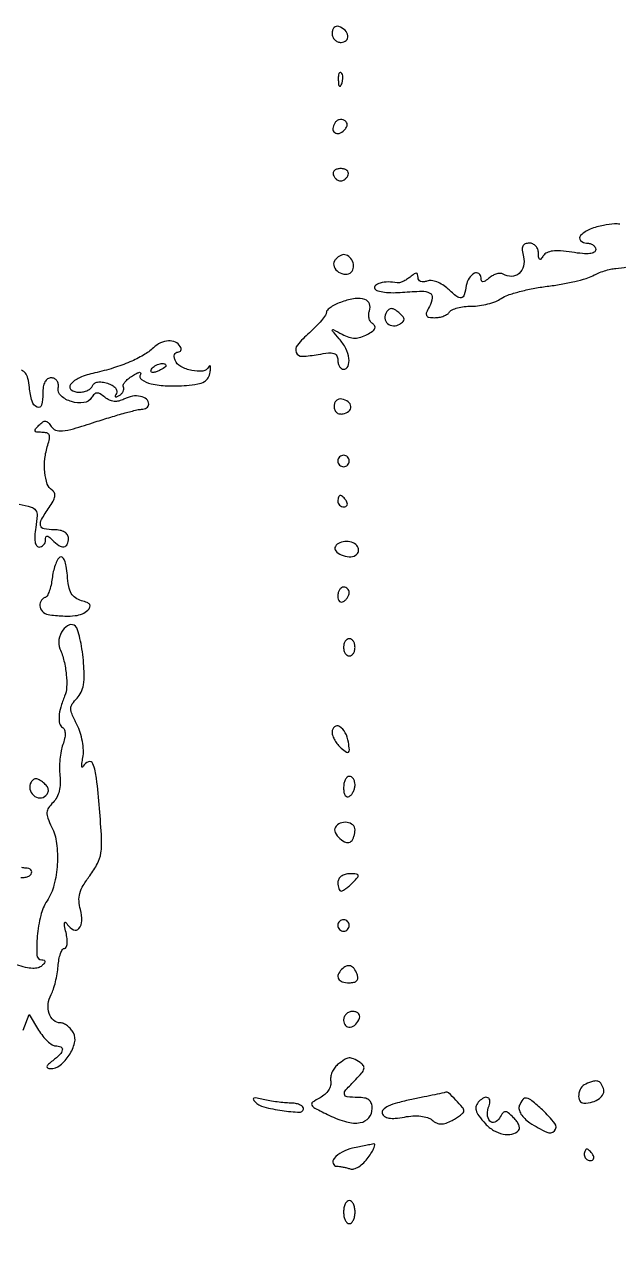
# Model space of a CAD drawing. Extents: x 0 to 4160, y 0 to 3120.
# Drawn here: x 3230.3 to 3334, y 1369 to 1582.1 of the extents above; entities that cross this region are included whole.
import ezdxf

# ---------------------------------------------------------------- set-up
doc = ezdxf.new("R2010")
doc.units = 0

msp = doc.modelspace()

# ---------------------------------------------------------------- linework, layer by layer
for points in [[(4159.499279, 606.274193, 0.000001), (4159.667734, 974.478125, 0.000057), (4159.806661, 1380.08378, 0.000034), (4159.883999, 1862.25), (4160, 3120), (3296.563358, 3120), (2433.126717, 3120)], [(757.647081, 3119.740147, 0.000002), (520.492565, 3119.487217, 0.4139)], [(1964.75, 0.149832, 0.000016), (2717.930904, 0.232101, 0.000028), (3351.473438, 0.357111)], [(3334.211865, 1547.291717, 0.084389), (3333.253791, 1547.350061, 0.013396), (3331.381809, 1547.097043, 0.055655), (3329.00351, 1546.432858, 0.106305), (3327.368582, 1545.325494, 0.39511), (3327.359056, 1544.465533, 0.210349), (3328.416667, 1544, -0.069513), (3329.021812, 1543.91546, -0.085539), (3329.534896, 1543.668706, -0.100038), (3329.877949, 1543.302268, -0.139147), (3330, 1542.872192, -0.276533), (3329.729601, 1542.42067, -0.095627), (3328.973981, 1542.186135, -0.050762), (3327.701251, 1542.174871, -0.016496), (3325.832841, 1542.410739, 0.019661), (3323.876556, 1542.645132, 0.051071), (3322.459555, 1542.613776, 0.076918), (3321.469242, 1542.331458, 0.144539), (3320.848153, 1541.788547, -0.027888), (3320.44411, 1541.223943, -0.36499), (3320.209593, 1541.177875, -0.251025), (3320.05255, 1541.421302, -0.018079), (3320.015313, 1542.25, 0.090568), (3319.887242, 1542.918115, 0.09477), (3319.532028, 1543.485938, 0.098707), (3319.006435, 1543.865972, 0.107729), (3318.391592, 1544, 0.094772), (3317.669784, 1543.861946, 0.20138), (3317.271028, 1543.471083, 0.129589), (3317.171297, 1542.764444, 0.032104), (3317.384477, 1541.604258, -0.121789), (3317.390209, 1539.975578, -0.156868), (3316.612331, 1538.707012, -0.171392), (3315.301686, 1538.198591, -0.147081), (3313.865953, 1538.582846, 0.136298), (3313.394112, 1538.719879, 0.065904), (3312.764742, 1538.644056, 0.057971), (3312.083978, 1538.382104, 0.052444), (3311.456195, 1537.963645, -0.018505), (3310.70483, 1537.385644, -0.155439), (3310.302492, 1537.25663, -0.335817), (3310.074096, 1537.428847, -0.069299), (3310, 1537.960889, 0.249242), (3309.610557, 1538.693609, 0.275856), (3308.817258, 1538.737611, 0.131182), (3307.887543, 1537.882215, 0.10549), (3307.412408, 1536.60416, -0.031636), (3307.063803, 1534.960383, -0.285072), (3306.545584, 1534.484195, -0.217872), (3305.771763, 1534.674626, -0.019925), (3304.230702, 1535.999695, 0.046784), (3303.29805, 1536.718352, 0.0509), (3302.273173, 1537.227805, 0.056924), (3301.305531, 1537.470639, 0.125289), (3300.553475, 1537.382147, -0.066196), (3299.94447, 1537.236846, -0.122891), (3299.444673, 1537.308578, -0.160329), (3299.121284, 1537.583771, -0.13781), (3299, 1538.015456, 0.066877), (3298.927836, 1538.55257, 0.323688), (3298.701765, 1538.734488, 0.166116), (3298.309751, 1538.62273, 0.021448), (3297.60526, 1538.087358, -0.033303), (3297.008432, 1537.655718, -0.034976), (3296.368992, 1537.314944, -0.03734), (3295.779467, 1537.103038, -0.112476), (3295.35526, 1537.083334, 0.045236), (3293.767347, 1537.222129, 0.065554), (3292.374067, 1537.034098, 0.115409), (3291.563804, 1536.596834, 0.364944), (3291.480518, 1536.031523, 0.194472), (3291.963653, 1535.676983, 0.030966), (3293.140069, 1535.45438, 0.030415), (3294.63336, 1535.35825, 0.022415), (3296.289535, 1535.426769, -0.014566), (3299.64205, 1535.618208, -0.129879), (3301.067492, 1535.283847, -0.321697), (3301.480171, 1534.450068, -0.082313), (3300.967521, 1532.939312, 0.027147), (3300.477557, 1531.890729, 0.211433), (3300.495414, 1531.364037, 0.24822), (3300.889089, 1531.074844, 0.036757), (3301.905799, 1531, 0.046088), (3302.707574, 1531.074062, 0.045957), (3303.483015, 1531.29375, 0.049955), (3304.121718, 1531.616383, 0.112887), (3304.5, 1532, -0.154156), (3304.948113, 1532.386194, -0.037626), (3305.881914, 1532.70625, -0.035023), (3307.059092, 1532.926502, -0.028744), (3308.336511, 1533, 0.036299), (3309.713368, 1533.10009, 0.028004), (3311.188984, 1533.400942, 0.028691), (3312.541992, 1533.841048, 0.058432), (3313.527494, 1534.364911, -0.069759), (3314.670081, 1534.9396, -0.017261), (3316.683076, 1535.545155, -0.017322), (3319.058302, 1536.083919, -0.01658), (3321.5, 1536.466082, 0.012936), (3323.943734, 1536.830343, 0.013593), (3326.325, 1537.315591, 0.013338), (3328.352339, 1537.843819, 0.057465), (3329.5, 1538.324131, -0.030357), (3330.411567, 1538.765, -0.020346), (3331.5, 1539.161188, -0.020521), (3332.589822, 1539.459719, -0.037576), (3333.5, 1539.59841, 0.044841), (3337.420825, 1540.254184, 0.005312)], [(3229.42146, 1498.448756, -0.022114), (3231.477064, 1497.968174, -0.171657), (3232.270459, 1497.409053, -0.173471), (3232.531379, 1496.478549, -0.022688), (3232.290618, 1494.403443, 0.022877), (3232.121236, 1492.938708, 0.05951), (3232.173667, 1491.880313, 0.105014), (3232.42938, 1491.235674, 0.251058), (3232.869158, 1491, 0.10527), (3233.300635, 1491.091861, 0.099205), (3233.667815, 1491.3525, 0.096361), (3233.913925, 1491.741924, 0.093137), (3234, 1492.2, -0.051663), (3234.056215, 1492.742599, -0.354955), (3234.25, 1492.9, -0.180052), (3234.578624, 1492.777696, -0.018208), (3235.2, 1492.2, 0.049176), (3236.323736, 1491.277957, 0.175672), (3237.212452, 1491.059476, 0.270106), (3237.789375, 1491.483981, 0.102562), (3238, 1492.5, 0.140575), (3237.822179, 1493.11998, 0.118484), (3237.333333, 1493.6, 0.088208), (3236.543379, 1493.90137, 0.04716), (3235.5, 1494, -0.046677), (3233.745263, 1494.164171, -0.299695), (3233.135536, 1494.754138, -0.189036), (3233.298255, 1495.80135, -0.020803), (3234.63293, 1497.886322, 0.026772), (3235.330126, 1499.004617, 0.084895), (3235.618655, 1499.834597, 0.14621), (3235.540992, 1500.451753, 0.151564), (3235.137783, 1500.914846, -0.176831), (3234.296001, 1501.983541, -0.055686), (3233.873545, 1504.006429, -0.050737), (3233.889865, 1506.41898, -0.052506), (3234.394183, 1508.75, 0.030813), (3234.693629, 1509.892295, 0.156994), (3234.618122, 1510.536492, 0.222475), (3234.205565, 1510.88742, 0.066857), (3233.367388, 1511, -0.025513), (3232.483228, 1511.045144, -0.273592), (3232.205857, 1511.25, -0.277267), (3232.253802, 1511.589222, -0.026017), (3232.841641, 1512.241641, -0.042208), (3233.513869, 1512.809038, -0.179852), (3234.01314, 1512.942265, -0.18669), (3234.466454, 1512.715259, -0.04599), (3234.97656, 1512.037927, 0.168467), (3235.765624, 1511.395364, 0.112863), (3236.931057, 1511.249102, 0.046721), (3238.8767, 1511.62995, 0.006999), (3242.684919, 1512.810774, -0.005163), (3245.38631, 1513.659286, -0.006822), (3247.865257, 1514.373122, -0.005055), (3249.94939, 1514.920012, -0.064615), (3250.75, 1515.014487, 0.071779), (3251.227685, 1515.077776, 0.087758), (3251.632812, 1515.273526, 0.101689), (3251.903526, 1515.56826, 0.135893), (3252, 1515.916667, 0.216162), (3251.610823, 1516.774801, 0.130301), (3250.591742, 1517.279839, 0.095184), (3249.160661, 1517.295824, 0.074384), (3247.686078, 1516.795479, -0.059438), (3246.79279, 1516.462419, -0.083771), (3245.946694, 1516.402249, -0.085325), (3245.139222, 1516.622592, -0.064111), (3244.359862, 1517.116304, 0.03255), (3243.543913, 1517.70829, 0.148805), (3242.985395, 1517.861139, 0.190247), (3242.516547, 1517.660523, 0.059296), (3242.031118, 1517.050351, -0.226297), (3240.673985, 1516.176397, -0.104308), (3238.529176, 1516.350155, -0.10998), (3236.713035, 1517.360742, -0.25782), (3236.212689, 1518.778417, 0.080141), (3236.216367, 1519.456527, 0.115296), (3235.992284, 1520.010955, 0.127918), (3235.567563, 1520.370633, 0.112524), (3235, 1520.5, 0.145245), (3234.362035, 1520.310683, 0.127672), (3233.892344, 1519.796163, 0.087123), (3233.614705, 1518.935667, 0.038254), (3233.540468, 1517.736511, -0.067189), (3233.301896, 1515.750146, -0.468016), (3232.530223, 1515.38533, -0.217901), (3231.646436, 1516.418031, -0.04511), (3231.186642, 1518.827012, 0.03069), (3230.93058, 1520.415739, 0.109525), (3230.495223, 1521.342076, 0.151209), (3229.798175, 1521.832509, 0.078406)], [(3230.092244, 1406.74262), (3231.134986, 1409.48524), (3232.79911, 1406.74262, 0.031235), (3233.5294, 1405.692888, 0.037159), (3234.346985, 1404.805645, 0.040423), (3235.131852, 1404.182362, 0.148668), (3235.731617, 1404, -0.106008), (3236.656699, 1403.801639, -0.345588), (3236.928652, 1403.282898, -0.154218), (3236.495826, 1402.468769, -0.031717), (3235.25, 1401.392046, 0.019753), (3234.498139, 1400.773017, 0.138255), (3234.245138, 1400.376314, 0.385671), (3234.360813, 1400.132653, 0.09217), (3234.839707, 1400.031803, 0.177165), (3236.529869, 1400.604984, 0.079539), (3238.123995, 1402.370578, 0.080336), (3239.074189, 1404.525266, 0.188798), (3238.870286, 1406.242372, 0.054712), (3238.409669, 1406.914627, 0.05203), (3237.807088, 1407.483697, 0.056136), (3237.160459, 1407.871906, 0.107544), (3236.571805, 1408, -0.187619), (3235.40421, 1408.454112, -0.130312), (3234.632315, 1409.658958, -0.105925), (3234.467017, 1411.313833, -0.095259), (3234.979224, 1412.961179, 0.04404), (3235.369376, 1413.875365, 0.018684), (3235.735374, 1415.157871, 0.018315), (3236.026358, 1416.564419, 0.022835), (3236.188345, 1417.888737, -0.027022), (3236.344279, 1419.080707, -0.041288), (3236.618888, 1420.086066, -0.049126), (3236.959811, 1420.796646, -0.262085), (3237.321116, 1421, 0.30541), (3237.617841, 1421.199891, 0.073128), (3237.766061, 1421.807812, 0.050969), (3237.758338, 1422.695772, 0.029431), (3237.578031, 1423.75, -0.010267), (3237.326342, 1424.94429, -0.097395), (3237.329985, 1425.464262, -0.576984), (3237.507259, 1425.523592, -0.064889), (3237.85782, 1425.121885, 0.142266), (3238.901238, 1424.242592, 0.333762), (3239.837995, 1424.458635, 0.174617), (3240.329991, 1425.789452, 0.068842), (3240.074841, 1427.754778, -0.055213), (3239.838344, 1429.255945, -0.079503), (3239.989362, 1430.589934, -0.066401), (3240.582425, 1431.977136, -0.027613), (3241.721164, 1433.67117, 0.041237), (3243.059475, 1435.784087, 0.084831), (3243.660358, 1437.641178, 0.049341), (3243.774528, 1440.172588, 0.006858), (3243.421043, 1445.42117, 0.009431), (3242.89636, 1450.659799, 0.062945), (3242.263413, 1453.197739, 0.405293), (3241.473931, 1453.560332, 0.200282), (3240.577351, 1452.75, -0.196373), (3240.421682, 1452.607163, -0.509309), (3240.316012, 1452.677535, -0.047013), (3240.347125, 1453.266181, -0.010518), (3240.515236, 1454.258629, 0.057911), (3240.609735, 1455.548375, 0.033682), (3240.439289, 1457.093138, 0.032884), (3240.049999, 1458.663661, 0.042157), (3239.479944, 1460.038784, -0.016515), (3238.623525, 1461.838176, -0.103733), (3238.418059, 1462.829009, -0.149922), (3238.669207, 1463.641237, -0.047007), (3239.490317, 1464.633174, 0.088984), (3240.203146, 1465.657657, 0.066247), (3240.608527, 1466.977034, 0.046803), (3240.737265, 1468.755551, 0.017838), (3240.595679, 1471.23893, 0.014923), (3240.350314, 1473.232419, 0.018758), (3239.99923, 1475.059686, 0.017148), (3239.601219, 1476.546115, 0.122985), (3239.221707, 1477.178293, 0.296894), (3238.152596, 1477.404142, 0.150587), (3237.026978, 1476.516115, 0.106708), (3236.343415, 1474.85932, 0.145548), (3236.520353, 1473.262735, -0.04157), (3237.219676, 1471.126351, -0.033822), (3237.616866, 1468.750364, -0.034825), (3237.679444, 1466.547234, -0.089811), (3237.332857, 1465, 0.028829), (3236.643684, 1463.063235, 0.054857), (3236.356732, 1461.436661, 0.076668), (3236.464306, 1460.217715, 0.196513), (3236.975754, 1459.514985, -0.170157), (3237.302824, 1459.110638, -0.081983), (3237.423305, 1458.44647, -0.060627), (3237.331357, 1457.576116, -0.034254), (3237.022605, 1456.559454, 0.044322), (3236.704603, 1455.431242, 0.023097), (3236.500557, 1453.982947, 0.022779), (3236.427344, 1452.466173, 0.032153), (3236.51062, 1451.116089, -0.042907), (3236.56623, 1449.730977, -0.051366), (3236.373459, 1448.440447, -0.056396), (3235.949115, 1447.325243, -0.077438), (3235.317175, 1446.460032, 0.048671), (3234.529963, 1445.50259, 0.133613), (3234.252812, 1444.680641, 0.105649), (3234.400073, 1443.712527, 0.024305), (3235.062465, 1442.188799, -0.083555), (3235.926902, 1439.312522, -0.046842), (3236.042612, 1435.653708, -0.046822), (3235.47486, 1432.033858, -0.082911), (3234.260778, 1429.275245, 0.08481), (3233.149793, 1426.72484, 0.038122), (3232.546354, 1423.109824, 0.034978), (3232.482896, 1419.81651, 0.399452), (3233.341855, 1419, -0.077402), (3233.745738, 1418.9371, -0.314108), (3233.888891, 1418.75, -0.178218), (3233.792008, 1418.445796, -0.031096), (3233.386875, 1417.986875, -0.136218), (3232.726384, 1417.6134, -0.070459), (3231.775662, 1417.514962, -0.050409), (3230.524082, 1417.6891, -0.02295), (3228.936875, 1418.15389, -0.031032)], [(3229.696361, 1433.371574, 0.06322), (3230.45784, 1433.402963, 0.072852), (3231.086637, 1433.606409, 0.140631), (3231.47486, 1433.959323, 0.135388), (3231.59041, 1434.354554, 0.190692), (3231.461921, 1434.694301, 0.141385), (3231.089211, 1434.923564, 0.067743), (3230.527632, 1435, -0.085485), (3229.876624, 1435.112122, -0.066241)]]:
    msp.add_lwpolyline(points, format="xyb")
for points in [[(3284, 1580.583333, 0.099038), (3284.120875, 1579.979073, 0.097945), (3284.465104, 1579.465104, 0.097945), (3284.979073, 1579.120875, 0.099038), (3285.583333, 1579, 0.190724), (3286.459866, 1579.346973, 0.244413), (3286.742973, 1580.153639, 0.165501), (3286.250696, 1581.122932, 0.113253), (3285.1875, 1581.770833, 0.134046), (3284.735738, 1581.795817, 0.144529), (3284.348828, 1581.585286, 0.119977), (3284.089234, 1581.158616, 0.077096)], [(3285.078947, 1572.416667, 0.018894), (3285.137993, 1571.670344, 0.168741), (3285.279315, 1571.37858, 0.470617), (3285.461564, 1571.395823, 0.054073), (3285.683114, 1571.8125, 0.051402), (3285.839148, 1572.359369, 0.05415), (3285.876576, 1572.916927, 0.060344), (3285.797407, 1573.402231, 0.126455), (3285.604167, 1573.729167, 0.296942), (3285.385309, 1573.77538, 0.208169), (3285.200665, 1573.592839, 0.077125), (3285.089945, 1573.112848, 0.028489)], [(3284.468963, 1564.949781, 0.116221), (3284.141241, 1563.967994, 0.258096), (3284.448742, 1563.268926, 0.251496), (3285.214666, 1563.146534, 0.113251), (3286.103799, 1563.703799, 0.053431), (3286.515485, 1564.214314, 0.136091), (3286.655459, 1564.664644, 0.169261), (3286.531428, 1565.059296, 0.094625), (3286.156231, 1565.403444, 0.105525), (3285.716563, 1565.560607, 0.099247), (3285.240657, 1565.529717, 0.096292), (3284.801911, 1565.315254, 0.09291)], [(3284.191667, 1555.925, 0.073624), (3284.399741, 1555.514089, 0.066918), (3284.723802, 1555.165781, 0.070382), (3285.110048, 1554.930417, 0.102038), (3285.5, 1554.85, 0.102038), (3285.889952, 1554.930417, 0.070382), (3286.276198, 1555.165781, 0.066918), (3286.600259, 1555.514089, 0.073624), (3286.808333, 1555.925, 0.159683), (3286.810399, 1556.333474, 0.143818), (3286.571823, 1556.684219, 0.107546), (3286.111023, 1556.920344, 0.064908), (3285.5, 1557, 0.064908), (3284.888977, 1556.920344, 0.107546), (3284.428177, 1556.684219, 0.143818), (3284.189601, 1556.333474, 0.159683)], [(3284.430902, 1540.888197, 0.242435), (3284.352807, 1539.887512, 0.148231), (3285.125943, 1538.954807, 0.136073), (3286.341245, 1538.560325, 0.210212), (3287.354508, 1538.954508, 0.179592), (3287.740171, 1539.795421, 0.123902), (3287.559128, 1540.837974, 0.121276), (3286.900624, 1541.686693, 0.168972), (3286, 1542, 0.102698), (3285.612255, 1541.91951, 0.051819), (3285.175266, 1541.673408, 0.048363), (3284.759144, 1541.313489, 0.051914)], [(3285.75, 1533.769359, 0.027737), (3284.696947, 1533.344437, 0.038003), (3283.807813, 1532.841286, 0.04219), (3283.176694, 1532.335856, 0.205629), (3283, 1531.924381, -0.156434), (3282.840493, 1531.427037, -0.018836), (3282.126923, 1530.504518, -0.020939), (3281.166071, 1529.447792, -0.015798), (3280.027822, 1528.367206, 0.034035), (3277.934842, 1526.229942, 0.280922), (3277.728315, 1524.943308, 0.31304), (3278.759983, 1524.274042, 0.038561), (3281.577981, 1524.580607, -0.017502), (3283.361464, 1524.850967, -0.098182), (3284.318662, 1524.773947, -0.206747), (3284.814693, 1524.369718, -0.120395), (3285, 1523.611291, 0.06017), (3285.07442, 1522.995109, 0.078927), (3285.29375, 1522.473317, 0.097075), (3285.618589, 1522.123917, 0.158371), (3286, 1522, 0.307383), (3286.782076, 1522.530961, 0.130247), (3286.939951, 1523.852537, 0.081187), (3286.381614, 1525.643793, 0.065363), (3285.25, 1527.316769, -0.002096), (3284.05918, 1528.671585, -0.331143), (3284.044461, 1528.861583, -0.388555), (3284.212911, 1528.907723, -0.002351), (3285.75, 1528.110325, 0.041237), (3286.944126, 1527.604295, 0.077587), (3287.975048, 1527.434184, 0.079648), (3288.990573, 1527.587968, 0.045568), (3290.1351, 1528.072303, 0.030464), (3291.033787, 1528.626149, 0.120488), (3291.457674, 1529.111638, 0.240034), (3291.460611, 1529.544477, 0.1391), (3291.10123, 1529.937436, -0.110562), (3290.699518, 1530.32994, -0.081907), (3290.449352, 1530.900347, -0.076721), (3290.385567, 1531.557758, -0.077652), (3290.523601, 1532.200907, 0.185301), (3290.523556, 1533.410337, 0.22542), (3289.711571, 1534.183458, 0.117083), (3288.036588, 1534.325081, 0.04486)], [(3293.47616, 1531.961426, 0.161596), (3293.222508, 1530.893282, 0.190841), (3293.684788, 1529.970503, 0.178498), (3294.685679, 1529.575421, 0.145068), (3295.805694, 1529.879912, 0.056503), (3296.390774, 1530.340083, 0.222471), (3296.545505, 1530.75923, 0.168998), (3296.336713, 1531.228024, 0.031068), (3295.636362, 1531.88683, 0.037278), (3294.902584, 1532.408692, 0.127983), (3294.346715, 1532.574026, 0.177312), (3293.888969, 1532.424132, 0.087671)], [(3252.821429, 1525.75, -0.05824), (3251.115301, 1524.476319, -0.030126), (3248.732873, 1523.281981, -0.026712), (3245.843237, 1522.223742, -0.020214), (3242.575948, 1521.364301, 0.046245), (3239.937857, 1520.521518, 0.1219), (3238.362676, 1519.338298, 0.429927), (3238.478142, 1518.442037, 0.158969), (3239.833333, 1518, 0.052912), (3240.626317, 1518.084152, 0.058353), (3241.356743, 1518.332729, 0.066297), (3241.919569, 1518.699065, 0.135736), (3242.210899, 1519.132696, -0.167055), (3242.524734, 1519.543133, -0.106312), (3243.08971, 1519.765597, -0.0762), (3243.871571, 1519.774338, -0.041625), (3244.808753, 1519.5607, -0.050511), (3245.620339, 1519.209629, -0.086906), (3246.190254, 1518.746324, -0.126064), (3246.441065, 1518.245189, -0.194085), (3246.360012, 1517.773495, 0.036945), (3246.14702, 1517.364093, 0.352547), (3246.196385, 1517.187119, 0.271707), (3246.407195, 1517.168035, 0.028321), (3246.861803, 1517.41459, 0.060526), (3247.275913, 1517.7457, 0.079207), (3247.556029, 1518.140295, 0.09724), (3247.663189, 1518.534575, 0.157554), (3247.580995, 1518.868947, -0.243541), (3247.552818, 1519.24, -0.06711), (3247.861271, 1519.75927, -0.051752), (3248.420881, 1520.332431, -0.033938), (3249.169326, 1520.873673, -0.0202), (3249.916905, 1521.299579, -0.078752), (3250.42042, 1521.466595, -0.370626), (3250.594701, 1521.360517, -0.220406), (3250.563745, 1521.103141, 0.407056), (3250.767418, 1520.190514, 0.085927), (3252.423381, 1519.477384, 0.050266), (3255.206336, 1519.100064, 0.029046), (3258.587006, 1519.180413, 0.023127), (3260.543725, 1519.432418, 0.08437), (3261.718593, 1519.851545, 0.133741), (3262.393388, 1520.514986, 0.102409), (3262.724049, 1521.5, 0.015498), (3262.787571, 1522.213675, 0.089584), (3262.742088, 1522.588006, 0.542712), (3262.618925, 1522.622987, 0.104161), (3262.447479, 1522.395341, -0.26293), (3261.455005, 1521.688822, -0.077194), (3259.516845, 1521.785135, -0.072491), (3257.580628, 1522.488542, -0.179696), (3256.598567, 1523.603734, -0.064818), (3256.469559, 1524.137954, -0.112009), (3256.522027, 1524.589847, -0.151894), (3256.743419, 1524.887099, -0.158598), (3257.090402, 1525, 0.113538), (3257.43288, 1525.078784, 0.184509), (3257.63462, 1525.29375, 0.157566), (3257.659353, 1525.617748, 0.079467), (3257.5, 1526, 0.152638), (3256.652627, 1526.734676, 0.116708), (3255.438623, 1526.954309, 0.097887), (3254.073657, 1526.607905, 0.078647)], [(3255, 1522.606989, -0.2252), (3254.911231, 1522.419896, -0.029412), (3254.544118, 1522.154486, -0.029555), (3254.042538, 1521.875192, -0.020646), (3253.448062, 1521.618443, -0.036408), (3252.868281, 1521.443138, -0.155351), (3252.512472, 1521.474315, -0.32948), (3252.393111, 1521.674071, -0.1144), (3252.507079, 1522.011454, -0.115814), (3253.098109, 1522.603931, -0.080554), (3253.973761, 1522.969265, -0.115534), (3254.708846, 1522.972535, -0.349578)], [(3284.333333, 1515.5, 0.098081), (3284.451542, 1514.903192, 0.125861), (3284.7853, 1514.456302, 0.124194), (3285.296525, 1514.220736, 0.094005), (3285.916667, 1514.222468, 0.125055), (3286.924044, 1514.69558, 0.244588), (3287.262742, 1515.489698, 0.217734), (3286.814515, 1516.299772, 0.107802), (3285.719488, 1516.791227, 0.115495), (3285.191278, 1516.779137, 0.124919), (3284.740516, 1516.53206, 0.115898), (3284.438995, 1516.0818, 0.090069)], [(3285, 1506, 0.099038), (3285.076342, 1505.618362, 0.097945), (3285.29375, 1505.29375, 0.097945), (3285.618362, 1505.076342, 0.099038), (3286, 1505, 0.099038), (3286.381638, 1505.076342, 0.097945), (3286.70625, 1505.29375, 0.097945), (3286.923658, 1505.618362, 0.099038), (3287, 1506, 0.099038), (3286.923658, 1506.381638, 0.097945), (3286.70625, 1506.70625, 0.097945), (3286.381638, 1506.923658, 0.099038), (3286, 1507, 0.099038), (3285.618362, 1506.923658, 0.097945), (3285.29375, 1506.70625, 0.097945), (3285.076342, 1506.381638, 0.099038)], [(3285, 1499, 0.105053), (3285.081062, 1498.618444, 0.099167), (3285.311086, 1498.29375, 0.09642), (3285.654762, 1498.076123, 0.093332), (3286.059017, 1498, 0.108972), (3286.413961, 1498.078288, 0.182303), (3286.6254, 1498.29375, 0.161196), (3286.656512, 1498.6179, 0.082592), (3286.5, 1499, 0.029505), (3286.231006, 1499.382774, 0.035638), (3285.933975, 1499.70625, 0.038439), (3285.65171, 1499.934461, 0.151918), (3285.440983, 1500, 0.210953), (3285.272352, 1499.92554, 0.081139), (3285.129539, 1499.70625, 0.061769), (3285.032345, 1499.382849, 0.042167)], [(3284.564761, 1491.104785, 0.329306), (3284.628654, 1490.33365, 0.11095), (3285.595741, 1489.627213, 0.085603), (3286.985601, 1489.288411, 0.156737), (3288.106554, 1489.565854, 0.099571), (3288.416037, 1489.855362, 0.098068), (3288.591588, 1490.243523, 0.097818), (3288.606186, 1490.67014, 0.098508), (3288.457295, 1491.069098, 0.156383), (3287.685172, 1491.7287, 0.097191), (3286.507932, 1491.970945, 0.097768), (3285.33251, 1491.750066, 0.160496)], [(3236.496383, 1489.221169, 0.118556), (3236.086629, 1488.746092, 0.032245), (3235.687387, 1487.830593, 0.030722), (3235.35612, 1486.701308, 0.027684), (3235.151689, 1485.5, -0.02657), (3234.954752, 1484.326951, -0.034604), (3234.644869, 1483.283333, -0.037046), (3234.277168, 1482.485536, -0.179921), (3233.905306, 1482.166667, 0.187066), (3233.15208, 1481.502492, 0.190145), (3233.049975, 1480.509662, 0.16039), (3233.669263, 1479.587518, 0.140653), (3234.75, 1479.153524, 0.014183), (3237.370171, 1478.959213, 0.042504), (3239.162771, 1479.029695, 0.064438), (3240.439579, 1479.35974, 0.10128), (3241.381834, 1479.981834, 0.091106), (3241.748093, 1480.512979, 0.257337), (3241.712521, 1480.94704, 0.152016), (3241.263574, 1481.31274, 0.031526), (3240.285223, 1481.635664, -0.084676), (3239.211083, 1482.121448, -0.11731), (3238.498232, 1482.896581, -0.082473), (3238.056221, 1484.124828, -0.025714), (3237.802469, 1486.074079, 0.021227), (3237.614085, 1487.630096, 0.057677), (3237.309631, 1488.696262, 0.125542), (3236.925032, 1489.209425, 0.337209)], [(3285, 1482.440983, 0.066118), (3285.073267, 1481.889346, 0.138808), (3285.29375, 1481.521475, 0.191142), (3285.620352, 1481.392057, 0.139169), (3286, 1481.5, 0.06081), (3286.382515, 1481.806203, 0.051032), (3286.70625, 1482.2129, 0.053229), (3286.926698, 1482.653442, 0.089642), (3287, 1483.059017, 0.105429), (3286.923444, 1483.418051, 0.099231), (3286.70625, 1483.723586, 0.096318), (3286.381732, 1483.928382, 0.092995), (3286, 1484, 0.153634), (3285.618621, 1483.879982, 0.097988), (3285.29375, 1483.542039, 0.080552), (3285.074545, 1483.037096, 0.062283)], [(3286, 1473.5, 0.064853), (3286.074694, 1472.926543, 0.082425), (3286.29375, 1472.440625, 0.098894), (3286.618646, 1472.115568, 0.148195), (3287, 1472, 0.148195), (3287.381354, 1472.115568, 0.098894), (3287.70625, 1472.440625, 0.082425), (3287.925306, 1472.926543, 0.064853), (3288, 1473.5, 0.064853), (3287.925306, 1474.073457, 0.082425), (3287.70625, 1474.559375, 0.098894), (3287.381354, 1474.884432, 0.148195), (3287, 1475, 0.148195), (3286.618646, 1474.884432, 0.098894), (3286.29375, 1474.559375, 0.082425), (3286.074694, 1474.073457, 0.064853)], [(3284, 1458.705778, 0.086813), (3284.114649, 1458.050434, 0.043511), (3284.468837, 1457.284925, 0.041456), (3284.985352, 1456.535072, 0.048043), (3285.596042, 1455.920292, 0.01916), (3286.509203, 1455.21973, 0.340958), (3286.856887, 1455.234029, 0.246825), (3287.010268, 1455.608742, 0.012325), (3286.846042, 1456.96952, 0.08689), (3286.304471, 1458.614233, 0.13368), (3285.281204, 1459.69684, 0.324149), (3284.426065, 1459.629023, 0.219615)], [(3231.47616, 1449.961426, 0.188412), (3231.26119, 1448.787515, 0.162562), (3231.880583, 1447.689607, 0.175071), (3232.994999, 1447.233843, 0.209743), (3234.042382, 1447.642382, 0.089272), (3234.41875, 1448.183961, 0.153701), (3234.486198, 1448.724047, 0.125124), (3234.229301, 1449.284595, 0.049888), (3233.631409, 1449.89094, 0.037369), (3232.899749, 1450.411096, 0.128354), (3232.3455, 1450.575288, 0.177337), (3231.888736, 1450.424766, 0.087186)], [(3286, 1448.940983, 0.047867), (3286.071541, 1448.195401, 0.104212), (3286.29375, 1447.66835, 0.181468), (3286.621877, 1447.441401, 0.202618), (3287, 1447.5, 0.08825), (3287.382836, 1447.842344, 0.053305), (3287.70625, 1448.359775, 0.051278), (3287.925833, 1448.961978, 0.061875), (3288, 1449.559017, 0.067639), (3287.925146, 1450.109818, 0.08433), (3287.70625, 1450.576711, 0.09965), (3287.38134, 1450.888931, 0.142666), (3287, 1451, 0.195654), (3286.618015, 1450.844577, 0.086673), (3286.29375, 1450.395164, 0.066561), (3286.073608, 1449.729059, 0.0466)], [(3284.570027, 1442.113307, 0.262915), (3284.534193, 1441.203836, 0.093927), (3285.361689, 1440.142269, 0.097507), (3286.49822, 1439.480966, 0.287006), (3287.342009, 1439.675343, 0.078717), (3287.594469, 1440.022847, 0.038029), (3287.806715, 1440.531715, 0.036499), (3287.951488, 1441.107894, 0.043328), (3288, 1441.666667, 0.219347), (3287.606629, 1442.520209, 0.145412), (3286.604554, 1442.965652, 0.126874), (3285.41368, 1442.818538, 0.16187)], [(3285, 1432.5, 0.036265), (3285.041722, 1431.925524, 0.0548), (3285.167857, 1431.440625, 0.071771), (3285.352429, 1431.108534, 0.234203), (3285.571429, 1431, 0.136573), (3285.879742, 1431.085815, 0.020956), (3286.415625, 1431.440625, 0.0221), (3287.026667, 1431.925657, 0.017569), (3287.642857, 1432.5, 0.014708), (3288.481543, 1433.389535, 0.279599), (3288.547619, 1433.75, 0.293958), (3288.259279, 1433.962452, 0.015801), (3287.071429, 1434, 0.067581), (3286.263218, 1433.89026, 0.089445), (3285.595238, 1433.568966, 0.105152), (3285.156766, 1433.083441, 0.132005)], [(3285, 1425, 0.099038), (3285.076342, 1424.618362, 0.097945), (3285.29375, 1424.29375, 0.097945), (3285.618362, 1424.076342, 0.099038), (3286, 1424, 0.099038), (3286.381638, 1424.076342, 0.097945), (3286.70625, 1424.29375, 0.097945), (3286.923658, 1424.618362, 0.099038), (3287, 1425, 0.099038), (3286.923658, 1425.381638, 0.097945), (3286.70625, 1425.70625, 0.097945), (3286.381638, 1425.923658, 0.099038), (3286, 1426, 0.099038), (3285.618362, 1425.923658, 0.097945), (3285.29375, 1425.70625, 0.097945), (3285.076342, 1425.381638, 0.099038)], [(3285.666667, 1417.333333, 0.094758), (3285.069201, 1416.453325, 0.233205), (3285.107768, 1415.693686, 0.197246), (3285.763612, 1415.171571, 0.070834), (3286.968615, 1415, 0.051069), (3287.816231, 1415.0868, 0.155809), (3288.31408, 1415.367392, 0.195231), (3288.492319, 1415.836898, 0.086117), (3288.361626, 1416.5, 0.066516), (3287.838095, 1417.460041, 0.161077), (3287.188279, 1417.923268, 0.183515), (3286.451192, 1417.876697, 0.09007)], [(3286, 1408.416667, 0.190724), (3286.346973, 1407.540134, 0.244413), (3287.153639, 1407.257027, 0.165501), (3288.122932, 1407.749304, 0.113253), (3288.770833, 1408.8125, 0.134046), (3288.795817, 1409.264262, 0.144529), (3288.585286, 1409.651172, 0.119977), (3288.158616, 1409.910766, 0.077096), (3287.583333, 1410, 0.099038), (3286.979073, 1409.879125, 0.097945), (3286.465104, 1409.534896, 0.097945), (3286.120875, 1409.020927, 0.099038)], [(3284.963601, 1400.718197, 0.070327), (3284.40185, 1400.12714, 0.057652), (3283.980371, 1399.363603, 0.059396), (3283.755093, 1398.551367, 0.089018), (3283.773932, 1397.817472, -0.12016), (3283.747064, 1397.070269, -0.076395), (3283.3843, 1396.274259, -0.067281), (3282.73973, 1395.53108, -0.057709), (3281.888503, 1394.940329, 0.027986), (3280.591384, 1394.149773, 0.380817), (3280.470255, 1393.654291, 0.152833), (3281.003655, 1393.127126, 0.005872), (3283.520064, 1391.866373, 0.045827), (3286.524486, 1390.731639, 0.107598), (3288.907154, 1390.600066, 0.179165), (3290.405816, 1391.445796, 0.177442), (3291, 1393.067388, 0.08185), (3290.853059, 1393.958994, 0.147567), (3290.426604, 1394.556739, 0.120116), (3289.66788, 1394.894656, 0.045009), (3288.5, 1395, -0.025062), (3286.604749, 1395.095059, -0.350554), (3286.148791, 1395.541244, -0.217663), (3286.389322, 1396.30063, -0.012503), (3288.118034, 1398.118034, 0.020031), (3289.173606, 1399.261751, 0.115281), (3289.548397, 1399.989217, 0.219951), (3289.44028, 1400.56119, 0.09687), (3288.868034, 1401.102721, 0.02993), (3287.705047, 1401.745404, 0.136634), (3286.951433, 1401.87742, 0.121913), (3286.192172, 1401.608161, 0.021745)], [(3328.25, 1397.337719, 0.162326), (3327.421238, 1396.632017, 0.111585), (3327.028277, 1395.451482, 0.145277), (3327.225866, 1394.421062, 0.280208), (3327.918213, 1394, 0.067158), (3329.430217, 1394.204007, 0.095227), (3330.644481, 1394.802758, 0.129749), (3331.311147, 1395.653377, 0.195718), (3331.329869, 1396.582759, 0.055684), (3330.874142, 1397.463153, 0.187527), (3330.352504, 1397.828618, 0.133335), (3329.599358, 1397.809997, 0.02343)], [(3270.5, 1394.266281, 0.133961), (3272.097193, 1393.347633, 0.028753), (3275.258927, 1392.712863, 0.024776), (3278.341569, 1392.43125, 0.426439), (3279, 1393.062871, 0.21922), (3278.834342, 1393.422549, 0.077093), (3278.339063, 1393.728729, 0.058785), (3277.611526, 1393.939809, 0.039739), (3276.75, 1394.013655, -0.020726), (3275.708741, 1394.063168, -0.011038), (3274.426562, 1394.206125, -0.010969), (3273.120988, 1394.410192, -0.016754), (3272, 1394.649699, 0.015479), (3270.91079, 1394.885319, 0.108507), (3270.370972, 1394.866913, 0.443033), (3270.256464, 1394.650386, 0.109147)], [(3297.902285, 1394.641004, 0.014815), (3295.426912, 1394.059567, 0.044587), (3293.798381, 1393.466124, 0.079526), (3292.900997, 1392.855765, 0.294779), (3292.744929, 1392.222067, 0.168404), (3293.158403, 1391.695343, 0.102375), (3293.904895, 1391.407901, 0.06365), (3295.03124, 1391.366894, 0.023682), (3296.603606, 1391.585414, -0.032024), (3298.103693, 1391.768456, -0.042206), (3299.480596, 1391.731315, -0.048544), (3300.63289, 1391.487709, -0.097147), (3301.447039, 1391.043953, 0.065771), (3302.23477, 1390.548581, 0.102259), (3303.014037, 1390.369235, 0.088816), (3303.878739, 1390.504142, 0.039887), (3304.936078, 1390.96579, 0.01883), (3305.726609, 1391.42797, 0.026251), (3306.393723, 1391.90342, 0.024903), (3306.885782, 1392.33628, 0.202585), (3307, 1392.606612, 0.178292), (3306.763568, 1393.248581, 0.01582), (3305.584651, 1394.546498, 0.013356), (3304.321173, 1395.784117, 0.275488), (3303.821429, 1395.891004, -0.029354), (3303.574126, 1395.82303, -0.000357), (3301.950091, 1395.478856, -0.001064), (3300.070887, 1395.086184, -0.000696)], [(3309.666667, 1394.333333, 0.103131), (3309.152243, 1393.54792, 0.162222), (3309.110162, 1392.749941, 0.096301), (3309.588415, 1391.786984, 0.022644), (3310.75, 1390.40301, 0.073391), (3312.180273, 1389.24465, 0.083231), (3313.825461, 1388.610054, 0.097076), (3315.375808, 1388.596846, 0.151231), (3316.548468, 1389.215135, 0.21072), (3316.695875, 1389.595144, 0.081228), (3316.57681, 1390.160891, 0.06184), (3316.223792, 1390.817896, 0.042231), (3315.676538, 1391.466319, 0.020354), (3314.734441, 1392.334685, 0.186248), (3314.217835, 1392.514941, 0.229245), (3313.775465, 1392.282802, 0.031667), (3313.195873, 1391.385522, -0.172626), (3312.366447, 1390.659953, -0.322838), (3311.543348, 1390.868132, -0.172919), (3311.110019, 1392.033244, -0.095293), (3311.380002, 1393.547887, 0.102153), (3311.526524, 1394.43989, 0.282192), (3311.186355, 1394.946982, 0.228443), (3310.495261, 1394.933618, 0.079388)], [(3316.667334, 1393.57547, 0.152948), (3316.624747, 1392.898922, 0.07861), (3316.956812, 1392.108175, 0.063661), (3317.612424, 1391.300124, 0.045527), (3318.525162, 1390.57547, 0.034912), (3321.452986, 1388.93683, 0.32204), (3322.80289, 1389.186179, 0.373529), (3322.8658, 1390.441496, 0.037948), (3320.685549, 1392.825686, 0.014266), (3318.87862, 1394.428668, 0.12887), (3317.931372, 1394.875543, 0.280222), (3317.25799, 1394.620577, 0.074137)], [(3287.582498, 1386.131685, 0.070217), (3285.758623, 1385.458824, 0.089487), (3284.358234, 1384.344492, 0.265011), (3284.180077, 1383.474791, 0.324394), (3284.834879, 1383, -0.034527), (3285.312743, 1382.966963, -0.015501), (3285.933434, 1382.861023, -0.015261), (3286.585006, 1382.70807, -0.020066), (3287.168213, 1382.526886, 0.168189), (3287.807303, 1382.52172, 0.060984), (3288.636564, 1382.919226, 0.051869), (3289.510877, 1383.615405, 0.041628), (3290.296685, 1384.526886, 0.017726), (3290.931207, 1385.468779, 0.038969), (3291.331568, 1386.238768, 0.076294), (3291.45655, 1386.729686, 0.487759), (3291.296685, 1386.881685, 0.011288), (3290.825264, 1386.800759, 0.001667), (3289.87701, 1386.612568, 0.001879), (3288.757914, 1386.38221, 0.001615)], [(3328, 1385, 0.105053), (3328.081062, 1384.618444, 0.099167), (3328.311086, 1384.29375, 0.09642), (3328.654762, 1384.076123, 0.093332), (3329.059017, 1384, 0.108972), (3329.413961, 1384.078288, 0.182303), (3329.6254, 1384.29375, 0.161196), (3329.656512, 1384.6179, 0.082592), (3329.5, 1385, 0.029505), (3329.231006, 1385.382774, 0.035638), (3328.933975, 1385.70625, 0.038439), (3328.65171, 1385.934461, 0.151918), (3328.440983, 1386, 0.210953), (3328.272352, 1385.92554, 0.081139), (3328.129539, 1385.70625, 0.061769), (3328.032345, 1385.382849, 0.042167)], [(3286, 1375, 0.048028), (3286.073693, 1374.234582, 0.068025), (3286.29375, 1373.5875, 0.088204), (3286.618118, 1373.151477, 0.191087), (3287, 1373, 0.191087), (3287.381882, 1373.151477, 0.088204), (3287.70625, 1373.5875, 0.068025), (3287.926307, 1374.234582, 0.048028), (3288, 1375, 0.048028), (3287.926307, 1375.765418, 0.068025), (3287.70625, 1376.4125, 0.088204), (3287.381882, 1376.848523, 0.191087), (3287, 1377, 0.191087), (3286.618118, 1376.848523, 0.088204), (3286.29375, 1376.4125, 0.068025), (3286.073693, 1375.765418, 0.048028)]]:
    msp.add_lwpolyline(points, format="xyb", close=True)

doc.saveas('drawing.dxf')
